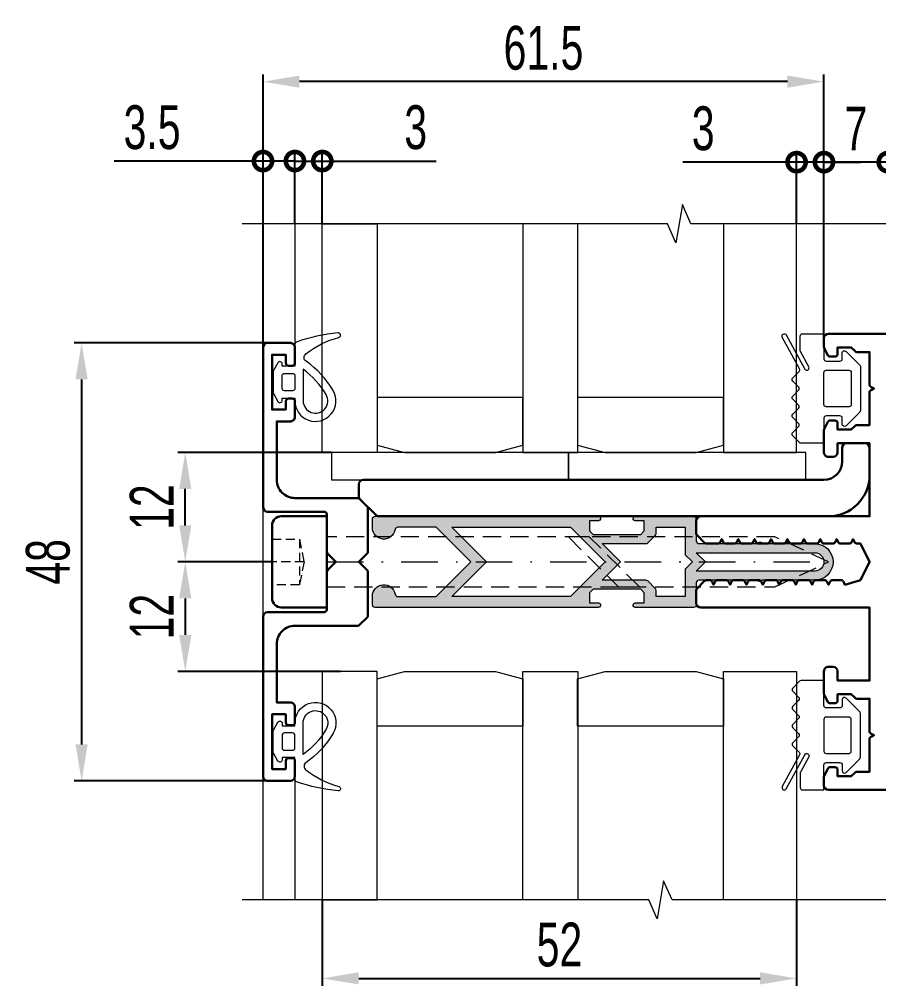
# Model space of a CAD drawing. Extents: x -37 to 8820, y -336 to 478.
# Drawn here: x 8097.7 to 8156.6, y 126.5 to 192.7 of the extents above; entities that cross this region are included whole.
import ezdxf

# ---------------------------------------------------------------- set-up
doc = ezdxf.new("R2010")
doc.units = 0
doc.header["$LTSCALE"] = 5
doc.linetypes.add('DASHDOT', pattern=[1, 0.5, -0.25, 0, -0.25])
doc.linetypes.add('HIDDEN', pattern=[0.375, 0.25, -0.125])
doc.layers.get('0').update_dxf_attribs({"linetype": 'CONTINUOUS', "lineweight": 30})
doc.layers.get('DEFPOINTS').update_dxf_attribs({"linetype": 'CONTINUOUS'})
for name, color, linetype, lineweight in [('1', 6, 'DASHDOT', 13), ('2', 3, 'HIDDEN', 13), ('3', 1, 'CONTINUOUS', 20), ('Dimentions', 5, 'CONTINUOUS', 15), ('Glass', 5, 'CONTINUOUS', 20), ('Зигзаг', 1, 'CONTINUOUS', 15), ('Конструкции', 252, 'CONTINUOUS', 20), ('Подкладки', 1, 'CONTINUOUS', 20), ('Уплотнители', 1, 'CONTINUOUS', 20), ('Штриховка', 1, 'CONTINUOUS', 5)]:
    doc.layers.add(name, color=color, linetype=linetype, lineweight=lineweight)
doc.styles.add('3', font='RUSS.SHX', dxfattribs={"width": 0.7, "height": 3})
doc.dimstyles.new('MX1_6', dxfattribs={"dimtxt": 3, "dimasz": 2.5, "dimexe": 0.5, "dimexo": 0, "dimgap": 0.8, "dimtad": 1, "dimlfac": 1.6, "dimdsep": 46, "dimtxsty": '3', "dimcen": 0, "dimclrd": 256, "dimclre": 256, "dimclrt": 256, "dimaunit": 1, "dimadec": 0, "dimazin": 0, "dimtfac": 1, "dimtmove": 0, "dimatfit": 1, "dimfxl": 1, "dimtvp": 1, "dimtolj": 1, "dimtzin": 0, "dimarcsym": 0})

# ---------------------------------------------------------------- blocks, each defined once
blk = doc.blocks.new('_DotSmall')
at = {"color": 0, "linetype": 'ByBlock', "const_width": 0.5}
blk.add_lwpolyline([(-0.0625, 0, 1), (0.0625, 0, 1)], format="xyb", close=True, dxfattribs=at)
blk = doc.blocks.new('*D107')
at = {"layer": 'DEFPOINTS', "color": 0, "linetype": 'Continuous', "transparency": 16777216}
for p in [(8152.8169749471, 182.8940124885455), (8150.9419749471, 178.6671273067038), (8152.8169749471, 170.8243934652462)]:
    blk.add_point(p, dxfattribs=at)
at = {"layer": 'Dimentions', "linetype": 'Continuous', "lineweight": -2, "transparency": 16777216}
for p, q in [((8150.9419749471, 178.6671273067038), (8150.9419749471, 183.3940124885455)), ((8152.8169749471, 170.8243934652462), (8152.8169749471, 183.3940124885455)), ((8150.9419749471, 182.8940124885455), (8143.1419749471, 182.8940124885455)), ((8152.8169749471, 182.8940124885455), (8150.9419749471, 182.8940124885455)), ((8152.8169749471, 182.8940124885455), (8155.316974947099, 182.8940124885455))]:
    blk.add_line(p, q, dxfattribs=at)
at = {"layer": 'Dimentions', "linetype": 'Continuous', "lineweight": -2, "transparency": 16777216, "xscale": 2.5, "yscale": 2.5, "zscale": 2.5}
blk.add_blockref('_DotSmall', (8150.9419749471, 182.8940124885455), dxfattribs=at)
at = {"layer": 'Dimentions', "linetype": 'Continuous', "lineweight": -2, "transparency": 16777216, "xscale": 2.5, "yscale": 2.5, "zscale": 2.5, "rotation": 180}
blk.add_blockref('_DotSmall', (8152.8169749471, 182.8940124885455), dxfattribs=at)
at = {"layer": 'Dimentions', "linetype": 'Continuous', "transparency": 16777216, "insert": (8144.541974947101, 185.1940124885455), "char_height": 3, "attachment_point": 5, "style": '3'}
blk.add_mtext('\\A1;3', dxfattribs=at)
blk = doc.blocks.new('*D108')
at = {"layer": 'DEFPOINTS', "color": 0, "linetype": 'Continuous', "transparency": 16777216}
for p in [(8114.379474947119, 188.4087161605819), (8152.8169749471, 178.6671273067038), (8114.379474947119, 170.1993934653353)]:
    blk.add_point(p, dxfattribs=at)
at = {"layer": 'Dimentions', "linetype": 'Continuous', "lineweight": -2, "transparency": 16777216}
for p, q in [((8114.379474947119, 170.1993934653353), (8114.379474947119, 188.9087161605819)), ((8152.8169749471, 178.6671273067038), (8152.8169749471, 188.9087161605819)), ((8150.3169749471, 188.4087161605819), (8116.87947494712, 188.4087161605819))]:
    blk.add_line(p, q, dxfattribs=at)
at = {"layer": 'Dimentions', "linetype": 'Continuous', "transparency": 16777216}
for points in [[(8116.87947494712, 188.8253828272485), (8116.87947494712, 187.9920494939152), (8114.379474947119, 188.4087161605819)], [(8150.3169749471, 188.8253828272485), (8150.3169749471, 187.9920494939152), (8152.8169749471, 188.4087161605819)]]:
    blk.add_solid(points, dxfattribs=at)
at = {"layer": 'Dimentions', "linetype": 'Continuous', "transparency": 16777216, "insert": (8133.59822494711, 190.7087161605819), "char_height": 3, "attachment_point": 5, "style": '3'}
blk.add_mtext('\\A1;61.5', dxfattribs=at)
blk = doc.blocks.new('*D109')
at = {"layer": 'DEFPOINTS', "color": 0, "linetype": 'Continuous', "transparency": 16777216}
for p in [(8118.441974947129, 132.3566596237885), (8150.9419749471, 132.3566596237885), (8150.9419749471, 126.9830352051492)]:
    blk.add_point(p, dxfattribs=at)
at = {"layer": 'Dimentions', "linetype": 'Continuous', "lineweight": -2, "transparency": 16777216}
for p, q in [((8118.441974947129, 132.3566596237885), (8118.441974947129, 126.4830352051492)), ((8150.9419749471, 132.3566596237885), (8150.9419749471, 126.4830352051492)), ((8120.941974947129, 126.9830352051492), (8148.4419749471, 126.9830352051492))]:
    blk.add_line(p, q, dxfattribs=at)
at = {"layer": 'Dimentions', "linetype": 'Continuous', "transparency": 16777216}
for points in [[(8120.941974947129, 127.3997018718159), (8120.941974947129, 126.5663685384825), (8118.441974947129, 126.9830352051492)], [(8148.4419749471, 127.3997018718159), (8148.4419749471, 126.5663685384825), (8150.9419749471, 126.9830352051492)]]:
    blk.add_solid(points, dxfattribs=at)
at = {"layer": 'Dimentions', "linetype": 'Continuous', "transparency": 16777216, "insert": (8134.691974947115, 129.2830352051492), "char_height": 3, "attachment_point": 5, "style": '3'}
blk.add_mtext('\\A1;52', dxfattribs=at)
blk = doc.blocks.new('*D110')
at = {"layer": 'DEFPOINTS', "color": 0, "linetype": 'Continuous', "transparency": 16777216}
for p in [(8118.441974947129, 182.9691471207004), (8116.566974947129, 178.6671273067838), (8118.441974947129, 178.6671273067838)]:
    blk.add_point(p, dxfattribs=at)
at = {"layer": 'Dimentions', "linetype": 'Continuous', "lineweight": -2, "transparency": 16777216}
for p, q in [((8116.566974947129, 178.6671273067838), (8116.566974947129, 183.4691471207004)), ((8118.441974947129, 178.6671273067838), (8118.441974947129, 183.4691471207004)), ((8116.566974947129, 182.9691471207004), (8114.066974947128, 182.9691471207004)), ((8116.566974947129, 182.9691471207004), (8118.441974947129, 182.9691471207004)), ((8118.441974947129, 182.9691471207004), (8126.241974947129, 182.9691471207004))]:
    blk.add_line(p, q, dxfattribs=at)
at = {"layer": 'Dimentions', "linetype": 'Continuous', "lineweight": -2, "transparency": 16777216, "xscale": 2.5, "yscale": 2.5, "zscale": 2.5}
blk.add_blockref('_DotSmall', (8116.566974947129, 182.9691471207004), dxfattribs=at)
at = {"layer": 'Dimentions', "linetype": 'Continuous', "lineweight": -2, "transparency": 16777216, "xscale": 2.5, "yscale": 2.5, "zscale": 2.5, "rotation": 180}
blk.add_blockref('_DotSmall', (8118.441974947129, 182.9691471207004), dxfattribs=at)
at = {"layer": 'Dimentions', "linetype": 'Continuous', "transparency": 16777216, "insert": (8124.841974947129, 185.2691471207004), "char_height": 3, "attachment_point": 5, "style": '3'}
blk.add_mtext('\\A1;3', dxfattribs=at)
blk = doc.blocks.new('*D111')
at = {"layer": 'DEFPOINTS', "color": 0, "linetype": 'Continuous', "transparency": 16777216}
for p in [(8152.8169749471, 182.8940124885455), (8152.8169749471, 178.6671273067038), (8157.191974947101, 178.6671273067038)]:
    blk.add_point(p, dxfattribs=at)
at = {"layer": 'Dimentions', "linetype": 'Continuous', "lineweight": -2, "transparency": 16777216}
for p, q in [((8152.8169749471, 178.6671273067038), (8152.8169749471, 183.3940124885455)), ((8157.191974947101, 178.6671273067038), (8157.191974947101, 183.3940124885455)), ((8157.191974947101, 182.8940124885455), (8152.8169749471, 182.8940124885455))]:
    blk.add_line(p, q, dxfattribs=at)
at = {"layer": 'Dimentions', "linetype": 'Continuous', "lineweight": -2, "transparency": 16777216, "xscale": 2.5, "yscale": 2.5, "zscale": 2.5, "rotation": 180}
blk.add_blockref('_DotSmall', (8152.8169749471, 182.8940124885455), dxfattribs=at)
at = {"layer": 'Dimentions', "linetype": 'Continuous', "lineweight": -2, "transparency": 16777216, "xscale": 2.5, "yscale": 2.5, "zscale": 2.5}
blk.add_blockref('_DotSmall', (8157.191974947101, 182.8940124885455), dxfattribs=at)
at = {"layer": 'Dimentions', "linetype": 'Continuous', "transparency": 16777216, "insert": (8155.0044749471, 185.1940124885455), "char_height": 3, "attachment_point": 5, "style": '3'}
blk.add_mtext('\\A1;7', dxfattribs=at)
blk = doc.blocks.new('*D112')
at = {"layer": 'DEFPOINTS', "color": 0, "linetype": 'Continuous', "transparency": 16777216}
for p in [(8114.379474947119, 182.9691471207004), (8116.566974947129, 179.2108699725302), (8114.379474947119, 170.1993934653353)]:
    blk.add_point(p, dxfattribs=at)
at = {"layer": 'Dimentions', "linetype": 'Continuous', "lineweight": -2, "transparency": 16777216}
for p, q in [((8114.379474947119, 170.1993934653353), (8114.379474947119, 183.4691471207004)), ((8116.566974947129, 179.2108699725302), (8116.566974947129, 183.4691471207004)), ((8114.379474947119, 182.9691471207004), (8104.179474947121, 182.9691471207004)), ((8116.566974947129, 182.9691471207004), (8114.379474947119, 182.9691471207004)), ((8116.566974947129, 182.9691471207004), (8119.066974947129, 182.9691471207004))]:
    blk.add_line(p, q, dxfattribs=at)
at = {"layer": 'Dimentions', "linetype": 'Continuous', "lineweight": -2, "transparency": 16777216, "xscale": 2.5, "yscale": 2.5, "zscale": 2.5}
blk.add_blockref('_DotSmall', (8114.379474947119, 182.9691471207004), dxfattribs=at)
at = {"layer": 'Dimentions', "linetype": 'Continuous', "lineweight": -2, "transparency": 16777216, "xscale": 2.5, "yscale": 2.5, "zscale": 2.5, "rotation": 180}
blk.add_blockref('_DotSmall', (8116.566974947129, 182.9691471207004), dxfattribs=at)
at = {"layer": 'Dimentions', "linetype": 'Continuous', "transparency": 16777216, "insert": (8106.779474947119, 185.2691471207004), "char_height": 3, "attachment_point": 5, "style": '3'}
blk.add_mtext('\\A1;3.5', dxfattribs=at)
blk = doc.blocks.new('*D368')
at = {"layer": 'DEFPOINTS', "color": 0, "transparency": 16777216}
for p in [(8109.051898678899, 163.0118934655063), (8119.066974947253, 163.0118934655063), (8115.004474947125, 155.5118934655059)]:
    blk.add_point(p, dxfattribs=at)
at = {"layer": 'Dimentions', "lineweight": -2, "transparency": 16777216}
for p, q in [((8119.066974947253, 163.0118934655063), (8108.5518986789, 163.0118934655063)), ((8109.051898678899, 158.0118934655059), (8109.051898678899, 160.5118934655064)), ((8115.004474947125, 155.5118934655059), (8108.5518986789, 155.5118934655059))]:
    blk.add_line(p, q, dxfattribs=at)
at = {"layer": 'Dimentions', "transparency": 16777216}
for points in [[(8108.635232012233, 160.5118934655064), (8109.468565345567, 160.5118934655064), (8109.051898678899, 163.0118934655063)], [(8108.635232012233, 158.0118934655059), (8109.468565345567, 158.0118934655059), (8109.051898678899, 155.5118934655059)]]:
    blk.add_solid(points, dxfattribs=at)
at = {"layer": 'Dimentions', "transparency": 16777216, "insert": (8106.751898678897, 159.2618934655038), "char_height": 3, "attachment_point": 5, "rotation": 90, "style": '3'}
blk.add_mtext('\\A1;12', dxfattribs=at)
blk = doc.blocks.new('*D369')
at = {"layer": 'DEFPOINTS', "color": 0, "transparency": 16777216}
for p in [(8115.004474947125, 155.5118934655059), (8109.051898678911, 148.0118934655036), (8119.691974947256, 148.0118934655036)]:
    blk.add_point(p, dxfattribs=at)
at = {"layer": 'Dimentions', "lineweight": -2, "transparency": 16777216}
for p, q in [((8115.004474947125, 155.5118934655059), (8108.551898678909, 155.5118934655059)), ((8109.051898678911, 153.0118934655059), (8109.051898678911, 150.5118934655036)), ((8119.691974947256, 148.0118934655036), (8108.551898678909, 148.0118934655036))]:
    blk.add_line(p, q, dxfattribs=at)
at = {"layer": 'Dimentions', "transparency": 16777216}
for points in [[(8108.635232012243, 153.0118934655059), (8109.468565345578, 153.0118934655059), (8109.051898678911, 155.5118934655059)], [(8108.635232012243, 150.5118934655036), (8109.468565345578, 150.5118934655036), (8109.051898678911, 148.0118934655036)]]:
    blk.add_solid(points, dxfattribs=at)
at = {"layer": 'Dimentions', "transparency": 16777216, "insert": (8106.751898678908, 151.7618934655025), "char_height": 3, "attachment_point": 5, "rotation": 90, "style": '3'}
blk.add_mtext('\\A1;12', dxfattribs=at)
blk = doc.blocks.new('*D370')
at = {"layer": 'DEFPOINTS', "color": 0, "transparency": 16777216}
for p in [(8114.691974947124, 170.5118934653358), (8101.9503029186, 140.5118934653149), (8114.691974947124, 140.5118934653149)]:
    blk.add_point(p, dxfattribs=at)
at = {"layer": 'Dimentions', "lineweight": -2, "transparency": 16777216}
for p, q in [((8114.691974947124, 170.5118934653358), (8101.450302918602, 170.5118934653358)), ((8101.9503029186, 168.0118934653358), (8101.9503029186, 143.0118934653149)), ((8114.691974947124, 140.5118934653149), (8101.450302918602, 140.5118934653149))]:
    blk.add_line(p, q, dxfattribs=at)
at = {"layer": 'Dimentions', "transparency": 16777216}
for points in [[(8101.533636251934, 168.0118934653358), (8102.366969585268, 168.0118934653358), (8101.9503029186, 170.5118934653358)], [(8101.533636251934, 143.0118934653149), (8102.366969585268, 143.0118934653149), (8101.9503029186, 140.5118934653149)]]:
    blk.add_solid(points, dxfattribs=at)
at = {"layer": 'Dimentions', "transparency": 16777216, "insert": (8099.6503029186, 155.5118934653231), "char_height": 3, "attachment_point": 5, "rotation": 90, "style": '3'}
blk.add_mtext('\\A1;48', dxfattribs=at)

msp = doc.modelspace()

# ---------------------------------------------------------------- hatches: boundary and pattern name
at = {"layer": 'Штриховка'}
h = msp.add_hatch(color=256, dxfattribs=at)
h.dxf.hatch_style = 1
edge = h.paths.add_edge_path(flags=16)
edge.add_line((8144.6919749471, 155.5118934652466), (8144.066974947099, 156.1368934652466))
edge.add_line((8144.066974947099, 156.1368934652466), (8152.191974947099, 156.1368934652466))
edge.add_arc((8152.191974947099, 155.5118934652466), 0.625, -90, 90, ccw=False)
edge.add_line((8152.191974947099, 154.8868934652466), (8144.066974947099, 154.8868934652466))
edge.add_line((8144.066974947099, 154.8868934652466), (8144.6919749471, 155.5118934652466))
edge = h.paths.add_edge_path(flags=16)
edge.add_line((8143.316974947101, 153.1368934652471), (8141.316974947102, 153.1368934652471))
edge.add_line((8141.316974947102, 153.1368934652471), (8141.316974947102, 153.5610682505228))
edge.add_arc((8141.129474947103, 153.5610682505219), 0.1875, 2.779211e-10, 45.00000000039303)
edge.add_line((8141.262057468573, 153.6936507719954), (8140.748732253848, 154.2069759867197))
edge.add_arc((8140.616149732379, 154.0743934652457), 0.187500000000514, 45.00000000049129, 90.00000000055584)
edge.add_line((8140.616149732375, 154.2618934652466), (8137.625795290658, 154.2618934652466))
edge.add_line((8137.625795290658, 154.2618934652466), (8138.875795290658, 155.5118934652466))
edge.add_line((8138.875795290658, 155.5118934652466), (8137.625795290659, 156.7618934652466))
edge.add_line((8137.625795290659, 156.7618934652466), (8140.616149732375, 156.7618934652466))
edge.add_arc((8140.616149732375, 156.9493934652484), 0.187500000001819, 270, 314.9999999999017)
edge.add_line((8140.748732253848, 156.8168109437745), (8141.262057468573, 157.3301361584983))
edge.add_arc((8141.129474947105, 157.4627186799714), 0.1874999999985847, 314.9999999993122, 359.9999999997221)
edge.add_line((8141.316974947102, 157.4627186799705), (8141.316974947102, 157.8868934652471))
edge.add_line((8141.316974947102, 157.8868934652471), (8143.316974947101, 157.8868934652471))
edge.add_line((8143.316974947101, 157.8868934652471), (8143.316974947101, 156.0030099887637))
edge.add_line((8143.316974947101, 156.0030099887637), (8143.808091470617, 155.5118934652466))
edge.add_line((8143.808091470617, 155.5118934652466), (8143.316974947101, 155.0207769417295))
edge.add_line((8143.316974947101, 155.0207769417295), (8143.316974947101, 153.1368934652471))
h.paths.add_polyline_path([(8127.315135118882, 153.1368934652466), (8129.690135118879, 155.5118934652466), (8127.315135118882, 157.8868934652471), (8135.440135118882, 157.8868934652471), (8137.815135118879, 155.5118934652466), (8135.440135118882, 153.1368934652466)], flags=16)
edge = h.paths.add_edge_path()
edge.add_arc((8139.879474947102, 152.5118934652457), 0.1249999999990905, 179.9999999993747, 269.9999999991662, ccw=False)
edge.add_line((8139.754474947102, 152.5118934652471), (8139.754474947102, 152.5743934652471))
edge.add_arc((8139.879474947102, 152.5743934652475), 0.125, 90.00000000083378, 180.0000000002085, ccw=False)
edge.add_line((8139.879474947099, 152.6993934652466), (8140.5044749471, 152.6993934652466))
edge.add_line((8140.5044749471, 152.6993934652466), (8140.5044749471, 153.3905731216876))
edge.add_line((8140.5044749471, 153.3905731216876), (8140.258154603541, 153.6368934652466))
edge.add_line((8140.258154603541, 153.6368934652466), (8137.000795290658, 153.6368934652466))
edge.add_line((8137.000795290658, 153.6368934652466), (8136.7544749471, 153.3905731216876))
edge.add_line((8136.7544749471, 153.3905731216876), (8136.7544749471, 152.6993934652466))
edge.add_line((8136.7544749471, 152.6993934652466), (8137.379474947101, 152.6993934652466))
edge.add_arc((8137.379474947101, 152.5743934652466), 0.125, 2.085016603814438e-10, 90, ccw=False)
edge.add_line((8137.5044749471, 152.5743934652471), (8137.5044749471, 152.5118934652471))
edge.add_arc((8137.379474947101, 152.5118934652466), 0.125, -90, 2.085016603814438e-10, ccw=False)
edge.add_line((8137.379474947101, 152.3868934652466), (8122.066974947101, 152.3868934652466))
edge.add_arc((8122.066974947101, 152.5743934652466), 0.1875, 179.9999999998611, 270, ccw=False)
edge.add_line((8121.8794749471, 152.5743934652471), (8121.8794749471, 153.1681434652466))
edge.add_arc((8122.660724947101, 153.1681434652471), 0.78125, 9.281799086681701, 180.0000000000334, ccw=False)
edge.add_arc((8123.616791105899, 153.3243934652471), 0.1875000000003091, 189.2817990866712, 270)
edge.add_line((8123.616791105899, 153.1368934652471), (8126.254474947101, 153.1368934652471))
edge.add_line((8126.254474947101, 153.1368934652471), (8128.6294749471, 155.5118934652466))
edge.add_line((8128.6294749471, 155.5118934652466), (8126.254474947101, 157.8868934652471))
edge.add_line((8126.254474947101, 157.8868934652471), (8123.616791105899, 157.8868934652471))
edge.add_arc((8123.616791105899, 157.6993934652471), 0.1875, 90, 170.7182009133288)
edge.add_arc((8122.660724947101, 157.8556434652471), 0.7812499999994682, 180.0000000000334, 350.7182009133183, ccw=False)
edge.add_line((8121.8794749471, 157.8556434652466), (8121.8794749471, 158.4493934652471))
edge.add_arc((8122.066974947101, 158.4493934652466), 0.1875, 90, 179.9999999998611, ccw=False)
edge.add_line((8122.066974947101, 158.6368934652466), (8137.379474947101, 158.6368934652466))
edge.add_arc((8137.379474947101, 158.5118934652466), 0.125, 2.085016603814438e-10, 90, ccw=False)
edge.add_line((8137.5044749471, 158.5118934652471), (8137.5044749471, 158.4493934652471))
edge.add_arc((8137.379474947101, 158.4493934652466), 0.125, -90, 2.085016603814438e-10, ccw=False)
edge.add_line((8137.379474947101, 158.3243934652466), (8136.7544749471, 158.3243934652466))
edge.add_line((8136.7544749471, 158.3243934652466), (8136.7544749471, 157.6332138088066))
edge.add_line((8136.7544749471, 157.6332138088066), (8137.000795290658, 157.3868934652466))
edge.add_line((8137.000795290658, 157.3868934652466), (8140.258154603541, 157.3868934652466))
edge.add_line((8140.258154603541, 157.3868934652466), (8140.5044749471, 157.6332138088053))
edge.add_line((8140.5044749471, 157.6332138088053), (8140.5044749471, 158.3243934652466))
edge.add_line((8140.5044749471, 158.3243934652466), (8139.879474947099, 158.3243934652466))
edge.add_arc((8139.879474947102, 158.4493934652457), 0.1249999999990905, 179.9999999993747, 269.9999999991662, ccw=False)
edge.add_line((8139.754474947102, 158.4493934652471), (8139.754474947102, 158.5118934652471))
edge.add_arc((8139.879474947102, 158.5118934652475), 0.125, 90.00000000083378, 180.0000000002085, ccw=False)
edge.add_line((8139.879474947099, 158.6368934652466), (8143.879474947102, 158.6368934652466))
edge.add_arc((8143.879474947102, 158.4493934652476), 0.1874999999990905, -1.389821591146756e-10, 90, ccw=False)
edge.add_line((8144.066974947099, 158.4493934652471), (8144.066974947099, 156.9493934652471))
edge.add_arc((8144.2544749471, 156.9493934652466), 0.1875, 179.999999999861, 270)
edge.add_line((8144.2544749471, 156.7618934652466), (8148.3169749471, 156.7618934652466))
edge.add_arc((8148.441974947102, 156.7618934652466), 0.125000000001819, 0, 180, ccw=False)
edge.add_line((8148.566974947101, 156.7618934652466), (8152.191974947099, 156.7618934652466))
edge.add_arc((8152.191974947099, 155.5118934652466), 1.25, -90, 90, ccw=False)
edge.add_line((8152.191974947099, 154.2618934652466), (8148.566974947101, 154.2618934652466))
edge.add_arc((8148.441974947102, 154.2618934652466), 0.125, -180, 0, ccw=False)
edge.add_line((8148.3169749471, 154.2618934652466), (8144.2544749471, 154.2618934652466))
edge.add_arc((8144.2544749471, 154.0743934652466), 0.1875, 90, 179.999999999861)
edge.add_line((8144.066974947099, 154.0743934652471), (8144.066974947099, 152.5743934652471))
edge.add_arc((8143.879474947102, 152.5743934652457), 0.187499999998181, -90, 4.16889633925166e-10, ccw=False)
edge.add_line((8143.879474947102, 152.3868934652466), (8139.879474947099, 152.3868934652466))

# ---------------------------------------------------------------- linework, layer by layer
msp.add_lwpolyline([(8163.682103568818, 139.8868934652462), (8153.1294749471, 139.8868934652462, -0.4142135623729827), (8152.8169749471, 140.1993934652462), (8152.8169749471, 140.7801307194656, -0.1164338214658029), (8152.836769848788, 140.8639832686219), (8153.077651221677, 141.3457460144025, -0.2840790438402298), (8153.24535631999, 141.4493934652462), (8153.566974947098, 141.4493934652462, -0.4142135623732223), (8153.754474947099, 141.2618934652471), (8153.754474947099, 140.8243934652462), (8154.6919749471, 140.8243934652462), (8154.949557468572, 141.0819759867179, -0.1989123673795694), (8155.082139990046, 141.1368934652462), (8155.941974947101, 141.1368934652462), (8155.941974947101, 143.3647620923546, -0.2840790438404208), (8156.045622397945, 143.5324671906671), (8156.2544749471, 143.6368934652444), (8156.045622397945, 143.7413197398234, -0.2840790438404208), (8155.941974947101, 143.909024838136), (8155.941974947101, 146.1368934652462), (8155.082139990046, 146.1368934652462, -0.1989123673792317), (8154.949557468572, 146.1918109437745), (8154.6919749471, 146.4493934652462), (8153.754474947099, 146.4493934652462), (8153.754474947099, 146.0118934652462, -0.4142135623734946), (8153.5669749471, 145.8243934652462), (8153.24535631999, 145.8243934652462, -0.2840790438401885), (8153.077651221677, 145.9280409160908), (8152.836769848788, 146.4098036618714, -0.1164338214657406), (8152.8169749471, 146.4936562110267), (8152.8169749471, 148.0118934652462, -0.4142135623731739), (8153.1294749471, 148.3243934652462), (8153.441974947099, 148.3243934652462, -0.4142135623730951), (8153.754474947099, 148.0118934652462), (8153.754474947099, 147.3868934652462), (8155.941974947101, 147.3868934652462), (8155.941974947101, 152.3868934652462), (8144.379474947099, 152.3868934652462, -0.4142135623730951), (8144.066974947099, 152.6993934652462), (8144.066974947099, 153.559228422301, -0.1989123673796377), (8144.121892425628, 153.6918109437736), (8144.637057468571, 154.2069759867179, -0.1989123673796765), (8144.769639990045, 154.2618934652462), (8144.982343574211, 154.2618934652462, -0.2840790438404128), (8145.150048672523, 154.1582460144025), (8145.254474947099, 153.9493934652462), (8145.358901221678, 154.1582460144025, -0.2840790438404123), (8145.526606319991, 154.2618934652462), (8146.107343574209, 154.2618934652462, -0.2840790438404123), (8146.275048672521, 154.1582460144025), (8146.379474947101, 153.9493934652462), (8146.483901221678, 154.1582460144025, -0.2840790438404123), (8146.65160631999, 154.2618934652462), (8147.232343574209, 154.2618934652462, -0.2840790438404123), (8147.400048672521, 154.1582460144025), (8147.504474947099, 153.9493934652462), (8147.608901221678, 154.1582460144025, -0.2840790438404123), (8147.776606319991, 154.2618934652462), (8148.357343574209, 154.2618934652462, -0.2840790438404123), (8148.525048672523, 154.1582460144025), (8148.629474947099, 153.9493934652462), (8148.733901221678, 154.1582460144025, -0.2840790438404123), (8148.901606319991, 154.2618934652462), (8149.482343574209, 154.2618934652462, -0.2840790438404123), (8149.650048672523, 154.1582460144025), (8149.7544749471, 153.9493934652462), (8149.858901221678, 154.1582460144025, -0.2840790438404123), (8150.02660631999, 154.2618934652462), (8150.607343574209, 154.2618934652462, -0.2840790438404123), (8150.775048672521, 154.1582460144025), (8150.8794749471, 153.9493934652462), (8150.983901221678, 154.1582460144025, -0.2840790438404123), (8151.15160631999, 154.2618934652462), (8151.732343574209, 154.2618934652462, -0.2840790438404123), (8151.900048672521, 154.1582460144025), (8152.0044749471, 153.9493934652462), (8152.108901221678, 154.1582460144025, -0.2840790438403665), (8152.276606319992, 154.2618934652462), (8152.857343574209, 154.2618934652462, -0.2840790438404128), (8153.025048672523, 154.1582460144025), (8153.1294749471, 153.9493934652462), (8153.233901221678, 154.1582460144025, -0.2840790438404123), (8153.401606319992, 154.2618934652462), (8153.98234357421, 154.2618934652462, -0.2840790438404123), (8154.150048672521, 154.1582460144025), (8154.2544749471, 153.9493934652462), (8155.316974947099, 154.2618934652462), (8155.941974947101, 155.5118934652462), (8155.316974947099, 156.7618934652462), (8155.089106319991, 156.7618934652462, -0.2840790438404123), (8154.921401221677, 156.8655409160908), (8154.816974947101, 157.0743934652462), (8154.712548672522, 156.8655409160908, -0.2840790438404123), (8154.544843574209, 156.7618934652462), (8153.964106319991, 156.7618934652462, -0.2840790438404123), (8153.796401221677, 156.8655409160899), (8153.691974947099, 157.0743934652462), (8153.587548672522, 156.8655409160908, -0.2840790438404123), (8153.41984357421, 156.7618934652462), (8152.839106319991, 156.7618934652462, -0.2840790438404128), (8152.671401221679, 156.8655409160908), (8152.566974947101, 157.0743934652462), (8152.462548672522, 156.8655409160899, -0.2840790438404123), (8152.294843574209, 156.7618934652462), (8151.714106319991, 156.7618934652462, -0.2840790438404123), (8151.546401221677, 156.8655409160899), (8151.4419749471, 157.0743934652462), (8151.337548672522, 156.8655409160908, -0.2840790438404123), (8151.169843574209, 156.7618934652462), (8150.589106319991, 156.7618934652462, -0.2840790438404123), (8150.421401221677, 156.8655409160908), (8150.3169749471, 157.0743934652462), (8150.212548672522, 156.8655409160899, -0.2840790438404123), (8150.044843574212, 156.7618934652462), (8149.464106319991, 156.7618934652462, -0.2840790438404123), (8149.296401221679, 156.8655409160908), (8149.191974947099, 157.0743934652462), (8149.087548672522, 156.8655409160908, -0.2840790438404123), (8148.91984357421, 156.7618934652462), (8148.339106319991, 156.7618934652462, -0.2840790438404123), (8148.171401221679, 156.8655409160908), (8148.0669749471, 157.0743934652462), (8147.962548672522, 156.8655409160908, -0.2840790438404123), (8147.79484357421, 156.7618934652462), (8147.21410631999, 156.7618934652462, -0.2840790438404123), (8147.046401221677, 156.8655409160908), (8146.9419749471, 157.0743934652462), (8146.837548672522, 156.8655409160908, -0.2840790438404123), (8146.669843574208, 156.7618934652462), (8146.08910631999, 156.7618934652462, -0.2840790438404123), (8145.921401221677, 156.8655409160908), (8145.8169749471, 157.0743934652462), (8145.712548672522, 156.8655409160908, -0.2840790438404123), (8145.54484357421, 156.7618934652462), (8144.769639990045, 156.7618934652462, -0.1989123673796742), (8144.637057468571, 156.8168109437736), (8144.121892425628, 157.3319759867179, -0.1989123673796432), (8144.066974947099, 157.4645585081914), (8144.066974947099, 158.3243934652462, -0.4142135623730951), (8144.379474947099, 158.6368934652462), (8155.941974947101, 158.6368934652462), (8155.941974947101, 163.6368934652462), (8153.754474947099, 163.6368934652462), (8153.754474947099, 163.0118934652462, -0.41421356237312), (8153.441974947099, 162.6993934652462), (8153.1294749471, 162.6993934652462, -0.4142135623731739), (8152.8169749471, 163.0118934652462), (8152.8169749471, 164.5301307194656, -0.1164338214657406), (8152.836769848788, 164.6139832686219), (8153.077651221677, 165.0957460144025, -0.2840790438401885), (8153.24535631999, 165.1993934652462), (8153.5669749471, 165.1993934652462, -0.4142135623734946), (8153.754474947099, 165.0118934652471), (8153.754474947099, 164.5743934652462), (8154.6919749471, 164.5743934652462), (8154.949557468572, 164.8319759867179, -0.1989123673792317), (8155.082139990046, 164.8868934652462), (8155.941974947101, 164.8868934652462), (8155.941974947101, 167.1147620923564, -0.2840790438404208), (8156.045622397945, 167.2824671906699), (8156.2544749471, 167.3868934652489), (8156.045622397945, 167.4913197398252, -0.2840790438404208), (8155.941974947101, 167.6590248381387), (8155.941974947101, 169.8868934652462), (8155.082139990046, 169.8868934652462, -0.1989123673795694), (8154.949557468572, 169.9418109437745), (8154.6919749471, 170.1993934652462), (8153.754474947099, 170.1993934652462), (8153.754474947099, 169.7618934652462, -0.4142135623732223), (8153.566974947098, 169.5743934652462), (8153.24535631999, 169.5743934652462, -0.2840790438402298), (8153.077651221677, 169.6780409160908), (8152.836769848788, 170.1598036618714, -0.1164338214658029), (8152.8169749471, 170.2436562110276), (8152.8169749471, 170.8243934652462, -0.4142135623729827), (8153.1294749471, 171.1368934652462), (8163.682103568818, 171.1368934652462)], format="xyb")
for points in [[(8114.691974947119, 140.5118934653148), (8116.254474947119, 140.5118934653148, 0.4142135623730951), (8116.56697494712, 140.8243934653149), (8116.56697494712, 141.8868934653139, 0.414213562372984), (8116.379474947128, 142.0743934653148), (8116.129474947122, 142.0743934653148, 0.4142135623735113), (8115.941974947119, 141.8868934653139), (8115.941974947119, 141.3243934653144), (8115.00447494712, 141.3243934653144), (8115.00447494712, 145.0743934653144), (8115.941974947119, 145.0743934653144), (8115.941974947119, 144.5118934653144, 0.4142135623730118), (8116.129474947122, 144.3243934653148), (8116.379474947128, 144.3243934653148, 0.4142135623730953), (8116.56697494712, 144.5118934653144), (8116.56697494712, 145.5743934653148, 0.4142135623730951), (8116.254474947119, 145.8868934653148), (8115.31697494712, 145.8868934653148), (8115.31697494712, 149.8868934653249, -0.4142135623731159), (8116.56697494712, 151.1368934653249), (8120.864309904183, 151.136893465324, 0.1989123673797478), (8120.996892425656, 151.1918109438522), (8121.512057468601, 151.7069759867966, 0.1989123673796656), (8121.566974947128, 151.8395585082692), (8121.566974947119, 154.8092284223796, 0.1989123673795422), (8121.512057468601, 154.9418109438522), (8120.94197494712, 155.5118934653239), (8121.51205746859, 156.081975986782, 0.1989123673826232), (8121.566974947119, 156.2145585082555), (8121.566974947119, 159.1842284223796, 0.198912367379344), (8121.51205746859, 159.3168109438522), (8120.996892425649, 159.8319759867979, 0.1989123673798858), (8120.864309904176, 159.8868934653262), (8116.56697494712, 159.8868934653248, -0.41421356237312), (8115.31697494712, 161.1368934653248), (8115.31697494712, 165.1368934653349), (8116.254474947119, 165.1368934653349, 0.4142135623730951), (8116.56697494712, 165.4493934653349), (8116.56697494712, 166.5118934653353, 0.414213562373095), (8116.379474947128, 166.6993934653349), (8116.129474947122, 166.6993934653349, 0.4142135623730951), (8115.941974947119, 166.5118934653353), (8115.941974947119, 165.9493934653358), (8115.00447494712, 165.9493934653358), (8115.00447494712, 169.6993934653358), (8115.941974947119, 169.6993934653358), (8115.941974947119, 169.1368934653358, 0.4142135623737332), (8116.129474947122, 168.9493934653353), (8116.379474947128, 168.9493934653353, 0.4142135623730951), (8116.56697494712, 169.1368934653358), (8116.56697494712, 170.1993934653353, 0.4142135623730951), (8116.254474947119, 170.5118934653353), (8114.691974947119, 170.5118934653353, 0.4142135623730951), (8114.379474947119, 170.1993934653353), (8114.379474947119, 159.2618934653353, 0.4142135623730951), (8114.691974947119, 158.9493934653353), (8118.566974947126, 158.9493934653353, -0.4142135623731228), (8118.75447494712, 158.7618934653358), (8118.75447494712, 156.2145585082564, 0.1989123673825247), (8118.809392425658, 156.081975986782), (8119.37947494712, 155.5118934653249), (8118.809392425648, 154.9418109438532, 0.198912367379658), (8118.75447494712, 154.809228422381), (8118.75447494712, 152.2618934653144, -0.4142135623731784), (8118.566974947126, 152.0743934653149), (8114.691974947119, 152.0743934653149, 0.4142135623730951), (8114.379474947119, 151.7618934653149), (8114.379474947119, 140.8243934653149, 0.4142135623730951)], [(8122.321416685343, 158.6368934652471), (8153.129474947101, 158.6368934652471, 0.4142135623730951), (8155.941974947102, 161.4493934652471), (8155.941974947102, 163.3243934652471, 0.4142135623730951), (8155.629474947103, 163.6368934652471), (8154.379474947102, 163.6368934652471, 0.4142135623730951), (8154.066974947102, 163.3243934652471), (8154.066974947102, 162.3868934652471, -0.4142135623730951), (8152.816974947102, 161.1368934652471), (8121.254474947102, 161.1368934652471, 0.4142135623730951), (8120.941974947102, 160.8243934652471), (8120.941974947102, 160.016335203489, 0.198912367379658), (8121.033504077979, 159.7953643343683), (8122.10044581622, 158.7284225961264, 0.198912367379658)]]:
    msp.add_lwpolyline(points, format="xyb", close=True)
at = {"ltscale": 5}
msp.add_lwpolyline([(8115.62947494712, 158.6368934652612), (8118.75447494712, 158.6368934652612), (8118.75447494712, 152.3868934652612), (8115.62947494712, 152.3868934652612, -0.4142135623730951), (8115.00447494712, 153.0118934652612), (8115.00447494712, 158.0118934652612, -0.4142135623730951)], format="xyb", close=True, dxfattribs=at)
at = {"layer": '1'}
msp.add_line((8118.75447494712, 155.5118934653249), (8153.129474946711, 155.5118934653249), dxfattribs=at)
at = {"layer": '2', "linetype": 'HIDDEN', "ltscale": 0.5}
msp.add_line((8117.19197494712, 155.5118934652612), (8115.00447494712, 155.5118934652612), dxfattribs=at)
for points in [[(8115.00447494712, 157.0743934652612), (8116.879474947117, 157.0743934652612), (8116.879474947117, 153.9493934652612), (8115.00447494712, 153.9493934652612)], [(8116.879474947117, 157.0743934652612), (8117.19197494712, 155.5118934652612), (8116.879474947117, 153.9493934652612)]]:
    msp.add_lwpolyline(points, dxfattribs=at)
at = {"layer": '2'}
for points in [[(8118.75447494712, 153.7931434655049), (8149.443603677497, 153.793143465514), (8153.129474947119, 155.5118934655159), (8149.443603677493, 157.2306434655149), (8118.75447494712, 157.2306434655049)], [(8135.307737815114, 157.2306434652448), (8138.745237815113, 153.7931434652448), (8140.17752948178, 153.7931434652448), (8136.74002948178, 157.2306434652448)]]:
    msp.add_lwpolyline(points, close=True, dxfattribs=at)
at = {"layer": '3'}
for points in [[(8119.520295271261, 171.1986297593705, 0.0585143583531297), (8116.672194005435, 170.5742679210436, 0.319802287733537), (8116.566974947357, 170.4265861501073), (8116.566974947357, 168.9181434654549), (8115.69197494736, 168.9181434654549), (8115.69197494736, 169.0743934654549, 0.7673269879788985), (8115.40040847802, 169.1525184654549), (8115.087908478018, 168.6112525880901, 0.1316524975874052), (8115.06697494736, 168.5331275880901), (8115.06697494736, 167.1156593428202, 0.1316524975873894), (8115.087908478018, 167.0375343428202), (8115.40040847802, 166.4962684654549, 0.76732698797897), (8115.69197494736, 166.5743934654549), (8115.69197494736, 166.7306434654549), (8116.566974947357, 166.7306434654549), (8116.566974947357, 166.5431434654545, 1.306311664177896), (8119.187848467102, 167.2518244711193, 0.1106676869688297), (8117.327572412371, 169.2542857343676, -0.5052067880048502), (8117.310754398342, 169.7571048006136, -0.102409735857285), (8119.575955201772, 170.8921613833092, 0.9223452092980485)], [(8116.566974947357, 168.2618934654554), (8116.566974947357, 167.3868934654558, -0.4142135623730951), (8116.410724947355, 167.2306434654558), (8115.848224947361, 167.2306434654558, -0.4142135623730951), (8115.69197494736, 167.3868934654558), (8115.69197494736, 168.2618934654554, -0.4142135623730951), (8115.848224947361, 168.4181434654554), (8116.410724947355, 168.4181434654554, -0.4142135623730951)], [(8117.129474947361, 166.5431434654554, 1.306311664178032), (8118.701999059204, 166.9683520688534, 0.1041185713647442), (8117.129474947361, 168.7056480985959)], [(8119.520295271261, 139.8251571711569, -0.0585143583531297), (8116.672194005435, 140.4495190094847, -0.319802287733537), (8116.566974947357, 140.5972007804209), (8116.566974947357, 142.1056434650734), (8115.69197494736, 142.1056434650734), (8115.69197494736, 141.949393465072, -0.7673269879788985), (8115.40040847802, 141.871268465072), (8115.087908478018, 142.4125343424373, -0.1316524975874052), (8115.06697494736, 142.4906593424373), (8115.06697494736, 143.9081275877072, -0.1316524975873894), (8115.087908478018, 143.9862525877072), (8115.40040847802, 144.527518465072, -0.76732698797897), (8115.69197494736, 144.449393465072), (8115.69197494736, 144.293143465072), (8116.566974947357, 144.293143465072), (8116.566974947357, 144.4806434650729, -1.306311664177896), (8119.187848467102, 143.771962459409, -0.1106676869688297), (8117.327572412371, 141.7695011961607, 0.5052067880048502), (8117.310754398342, 141.2666821299146, 0.102409735857285), (8119.575955201772, 140.131625547219, -0.9223452092980485)], [(8117.129474947352, 144.4806434650729, -1.306311664178032), (8118.701999059204, 144.055434861674, -0.1041185713647442), (8117.129474947352, 142.3181388319324)], [(8116.566974947357, 142.7618934650729), (8116.566974947357, 143.6368934650725, 0.4142135623730951), (8116.410724947355, 143.7931434650725), (8115.848224947361, 143.7931434650725, 0.4142135623730951), (8115.69197494736, 143.6368934650725), (8115.69197494736, 142.7618934650729, 0.4142135623730951), (8115.848224947361, 142.6056434650729), (8116.410724947355, 142.6056434650729, 0.4142135623730951)]]:
    msp.add_lwpolyline(points, format="xyb", close=True, dxfattribs=at)
at = {"layer": 'Glass'}
for points in [[(8122.19197494713, 178.6671273067038), (8122.19197494713, 163.0119712872276), (8118.441974947129, 163.0119712872276), (8118.441974947129, 178.6671273067038)], [(8132.191974947092, 178.6671273067038), (8132.191974946961, 163.0118934652184), (8135.941974946987, 163.0118934652184), (8135.941974947121, 178.6671273067038)], [(8145.941974947126, 178.6671273067038), (8145.941974946962, 163.0119712872204), (8150.941974946961, 163.0119712872204), (8150.941974947125, 178.6671273067038)], [(8145.941974947126, 178.6671273067038), (8145.941974946962, 163.0119712872204), (8150.941974946961, 163.0119712872204), (8150.941974947125, 178.6671273067038)], [(8132.191974947017, 163.5143538005716), (8132.191974947017, 166.7619490647632), (8122.190793638628, 166.7619490647869), (8122.190793638628, 163.5143538005961), (8124.066974947151, 163.0119490647905), (8130.316974947019, 163.0119490647632)], [(8145.941974947026, 163.5143538004552), (8145.941974947026, 166.7619490646459), (8135.940793638637, 166.7619490646705), (8135.940793638637, 163.5143538004788), (8137.81697494716, 163.0119490646732), (8144.066974947028, 163.0119490646459)], [(8122.19197494713, 132.3566596237885), (8122.19197494713, 148.0118156432647), (8118.441974947129, 148.0118156432647), (8118.441974947129, 132.3566596237885)], [(8132.191974947017, 147.5094331299208), (8132.191974947017, 144.2618378657291), (8122.190793638628, 144.2618378657055), (8122.190793638628, 147.5094331298962), (8124.066974947151, 148.0118378657018), (8130.316974947019, 148.0118378657291)], [(8132.191974947092, 132.3566596237885), (8132.191974946961, 148.0118934652739), (8135.941974946987, 148.0118934652739), (8135.941974947121, 132.3566596237885)], [(8145.941974947026, 147.5094331300372), (8145.941974947026, 144.2618378658464), (8135.940793638637, 144.2618378658219), (8135.940793638637, 147.5094331300136), (8137.81697494716, 148.0118378658192), (8144.066974947028, 148.0118378658465)], [(8145.941974947126, 132.3566596237885), (8145.941974946962, 148.011815643272), (8150.941974946961, 148.011815643272), (8150.941974947125, 132.3566596237885)], [(8145.941974947126, 132.3566596237885), (8145.941974946962, 148.011815643272), (8150.941974946961, 148.011815643272), (8150.941974947125, 132.3566596237885)]]:
    msp.add_lwpolyline(points, close=True, dxfattribs=at)
at = {"layer": 'Зигзаг'}
for points in [[(8165, 178.6671273067038), (8143.695043040395, 178.6671273067038), (8143.114193069601, 179.9850237378844), (8142.678555591505, 177.3723239051189), (8142.0960586443, 178.6671273067038), (8112.941974947119, 178.6671273067038)], [(8165, 132.3566596237885), (8142.40966153441, 132.3566596237885), (8141.828811563613, 133.6745560549691), (8141.39317408552, 131.0618562222041), (8140.810677138313, 132.3566596237885), (8112.941974947119, 132.3566596237885)]]:
    msp.add_lwpolyline(points, dxfattribs=at)
at = {"layer": 'Конструкции'}
for points in [[(8114.379474947119, 132.3566596238686), (8114.379474947119, 178.6671273067838)], [(8116.566974947337, 178.6671273067838), (8116.566974947357, 170.3252943426139)], [(8116.566974947357, 140.9985097928017), (8116.566974947357, 132.3566596238686)]]:
    msp.add_lwpolyline(points, dxfattribs=at)
at = {"layer": 'Подкладки'}
for points in [[(8135.3169749471, 163.0118934652184), (8119.0669749471, 163.0118934652184), (8119.0669749471, 161.1368934651971), (8135.3169749471, 161.1368934651971)], [(8151.566974947099, 163.0118934652184), (8135.3169749471, 163.0118934652184), (8135.3169749471, 161.1368934651971), (8151.566974947099, 161.1368934651971)], [(8127.315135118882, 153.1368934652466), (8129.690135118879, 155.5118934652466), (8127.315135118882, 157.8868934652471), (8135.440135118882, 157.8868934652471), (8137.815135118879, 155.5118934652466), (8135.440135118882, 153.1368934652466)]]:
    msp.add_lwpolyline(points, close=True, dxfattribs=at)
for points in [[(8139.879474947099, 152.3868934652466, -0.4142135623730951), (8139.754474947102, 152.5118934652471), (8139.754474947102, 152.5743934652471, -0.4142135623730951), (8139.879474947099, 152.6993934652466), (8140.5044749471, 152.6993934652466), (8140.5044749471, 153.3905731216876), (8140.258154603541, 153.6368934652466), (8137.000795290658, 153.6368934652466), (8136.7544749471, 153.3905731216876), (8136.7544749471, 152.6993934652466), (8137.379474947101, 152.6993934652466, -0.4142135623730951), (8137.5044749471, 152.5743934652471), (8137.5044749471, 152.5118934652471, -0.4142135623730938), (8137.379474947101, 152.3868934652466), (8122.066974947101, 152.3868934652466, -0.414213562373109), (8121.8794749471, 152.5743934652471), (8121.8794749471, 153.1681434652466, -0.92211282507608), (8123.431746042905, 153.2941515297632, 0.3675231814696249), (8123.616791105899, 153.1368934652471), (8126.254474947101, 153.1368934652471), (8128.6294749471, 155.5118934652466), (8126.254474947101, 157.8868934652471), (8123.616791105899, 157.8868934652471, 0.3675231814696249), (8123.431746042905, 157.729635400731, -0.9221128250760802), (8121.8794749471, 157.8556434652466), (8121.8794749471, 158.4493934652471, -0.4142135623731088), (8122.066974947101, 158.6368934652466), (8137.379474947101, 158.6368934652466, -0.4142135623730938), (8137.5044749471, 158.5118934652471), (8137.5044749471, 158.4493934652471, -0.4142135623730951), (8137.379474947101, 158.3243934652466), (8136.7544749471, 158.3243934652466), (8136.7544749471, 157.6332138088066), (8137.000795290658, 157.3868934652466), (8140.258154603541, 157.3868934652466), (8140.5044749471, 157.6332138088053), (8140.5044749471, 158.3243934652466), (8139.879474947099, 158.3243934652466, -0.4142135623730951), (8139.754474947102, 158.4493934652471), (8139.754474947102, 158.5118934652471, -0.4142135623730951), (8139.879474947099, 158.6368934652466), (8143.879474947102, 158.6368934652466, -0.4142135623731229), (8144.066974947099, 158.4493934652471), (8144.066974947099, 156.9493934652471, 0.414213562373109), (8144.2544749471, 156.7618934652466), (8148.3169749471, 156.7618934652466, -0.9999999999999998), (8148.566974947101, 156.7618934652466), (8152.191974947099, 156.7618934652466, -0.9999999999999998), (8152.191974947099, 154.2618934652466), (8148.566974947101, 154.2618934652466, -0.9999999999999998), (8148.3169749471, 154.2618934652466), (8144.2544749471, 154.2618934652466, 0.4142135623731088), (8144.066974947099, 154.0743934652471), (8144.066974947099, 152.5743934652471, -0.4142135623729286), (8143.879474947102, 152.3868934652466)], [(8143.316974947101, 153.1368934652471), (8141.316974947102, 153.1368934652471), (8141.316974947102, 153.5610682505228, 0.1989123673797773), (8141.262057468573, 153.6936507719954), (8140.748732253848, 154.2069759867197, 0.1989123673795419), (8140.616149732375, 154.2618934652466), (8137.625795290658, 154.2618934652466), (8138.875795290658, 155.5118934652466), (8137.625795290659, 156.7618934652466), (8140.616149732375, 156.7618934652466, 0.1989123673795421), (8140.748732253848, 156.8168109437745), (8141.262057468573, 157.3301361584983, 0.1989123673797839), (8141.316974947102, 157.4627186799705), (8141.316974947102, 157.8868934652471), (8143.316974947101, 157.8868934652471), (8143.316974947101, 156.0030099887637), (8143.808091470617, 155.5118934652466), (8143.316974947101, 155.0207769417295)], [(8144.6919749471, 155.5118934652466), (8144.066974947099, 156.1368934652466), (8152.191974947099, 156.1368934652466, -0.9999999999999998), (8152.191974947099, 154.8868934652466), (8144.066974947099, 154.8868934652466), (8144.6919749471, 155.5118934652466)]]:
    msp.add_lwpolyline(points, format="xyb", close=True, dxfattribs=at)
at = {"layer": 'Уплотнители'}
for points in [[(8151.777836385893, 168.8676524647324), (8151.210884233922, 169.9127022362975, -0.1249127075951274), (8151.191974947101, 169.98721123578), (8151.191974947101, 170.9806434652498, -0.4142135623730951), (8151.348224947099, 171.1368934652498), (8152.8169749471, 171.1368934652498), (8152.8169749471, 169.4181434652498, 0.4142135623730951), (8152.9732249471, 169.2618934652498), (8153.910724947101, 169.2618934652498, 0.4142135623730951), (8154.066974947101, 169.4181434652498), (8154.066974947101, 169.8243934652498, -0.6685866648355308), (8154.333834953421, 169.9347541874369), (8155.27133495342, 168.9951365510985, -0.1986191920077108), (8155.316974947099, 168.8847758289114), (8155.316974947099, 165.8890111015882, -0.1986191920077108), (8155.27133495342, 165.7786503794011), (8154.333834953421, 164.8390327430627, -0.6685866648355308), (8154.066974947101, 164.9493934652498), (8154.066974947101, 165.3556434652498, 0.4142135623730951), (8153.910724947101, 165.5118934652498), (8152.9732249471, 165.5118934652498, 0.4142135623730951), (8152.8169749471, 165.3556434652498), (8152.8169749471, 163.6368934652498), (8151.256695816206, 163.6368934652498, -0.1989123673352296), (8151.146210381662, 163.6826580306704), (8150.677460381485, 164.1514080306895, -0.4142135619067498), (8150.677460381308, 164.3723788996342), (8151.081489512716, 164.7764080325039, 0.4142135619062114), (8151.081489512892, 164.9973789014486), (8150.677460381485, 165.4014080325039, -0.4142135619112548), (8150.677460381313, 165.6223789014505), (8151.081489512732, 166.0264080325039, 0.4142135618642613), (8151.081489512923, 166.2473789014327), (8150.677460381634, 166.6514080325039, -0.4142135623019411), (8150.677460381606, 166.8723789015978), (8151.081489512289, 167.2764080306895, 0.4142135630358024), (8151.081489512039, 167.4973789000603), (8150.677460381659, 167.9014080283612, -0.4142135623730951), (8150.677460381659, 168.1223788974819), (8151.109501041386, 168.5544195591626, 0.3320760628224876), (8151.136356319751, 168.7394139929558), (8149.960884233923, 170.9061344657668, -0.9999999999999749), (8150.235565660278, 171.0551524647328), (8151.503154959538, 168.7186344657668, 0.9999999999999705)], [(8154.6919749471, 168.4806434652498), (8154.6919749471, 166.2931434652498, -0.4142135623730951), (8154.5357249471, 166.1368934652498), (8152.9732249471, 166.1368934652498, -0.4142135623730951), (8152.8169749471, 166.2931434652498), (8152.8169749471, 168.4806434652498, -0.4142135623730951), (8152.9732249471, 168.6368934652498), (8154.5357249471, 168.6368934652498, -0.4142135623730951)], [(8151.777836385893, 142.1561344657682), (8151.210884233922, 141.1110846942031, 0.1249127075951274), (8151.191974947101, 141.0365756947205), (8151.191974947101, 140.0431434652507, 0.4142135623730951), (8151.348224947099, 139.8868934652507), (8152.8169749471, 139.8868934652507), (8152.8169749471, 141.6056434652507, -0.4142135623730951), (8152.9732249471, 141.7618934652507), (8153.910724947101, 141.7618934652507, -0.4142135623730951), (8154.066974947101, 141.6056434652507), (8154.066974947101, 141.1993934652507, 0.6685866648355308), (8154.333834953421, 141.0890327430636), (8155.27133495342, 142.028650379402, 0.1986191920077108), (8155.316974947099, 142.1390111015892), (8155.316974947099, 145.1347758289123, 0.1986191920077108), (8155.27133495342, 145.2451365510994), (8154.333834953421, 146.1847541874378, 0.6685866648355308), (8154.066974947101, 146.0743934652507), (8154.066974947101, 145.6681434652507, -0.4142135623730951), (8153.910724947101, 145.5118934652507), (8152.9732249471, 145.5118934652507, -0.4142135623730951), (8152.8169749471, 145.6681434652507), (8152.8169749471, 147.3868934652507), (8151.256695816206, 147.3868934652507, 0.1989123673352296), (8151.146210381662, 147.3411288998302), (8150.677460381485, 146.8723788998111, 0.4142135619067498), (8150.677460381308, 146.6514080308663), (8151.081489512716, 146.2473788979966, -0.4142135619062114), (8151.081489512892, 146.0264080290519), (8150.677460381485, 145.6223788979967, 0.4142135619112548), (8150.677460381313, 145.4014080290501), (8151.081489512732, 144.9973788979966, -0.4142135618642613), (8151.081489512923, 144.7764080290678), (8150.677460381634, 144.3723788979967, 0.4142135623019411), (8150.677460381606, 144.1514080289028), (8151.081489512289, 143.7473788998111, -0.4142135630358024), (8151.081489512039, 143.5264080304403), (8150.677460381659, 143.1223789021394, 0.4142135623730951), (8150.677460381659, 142.9014080330187), (8151.109501041386, 142.4693673713379, -0.3320760628224876), (8151.136356319751, 142.2843729375447), (8149.960884233923, 140.1176524647337, 0.9999999999999749), (8150.235565660278, 139.9686344657677), (8151.503154959538, 142.3051524647337, -0.9999999999999705)], [(8154.6919749471, 142.5431434652507), (8154.6919749471, 144.7306434652507, 0.4142135623730951), (8154.5357249471, 144.8868934652507), (8152.9732249471, 144.8868934652507, 0.4142135623730951), (8152.8169749471, 144.7306434652507), (8152.8169749471, 142.5431434652507, 0.4142135623730951), (8152.9732249471, 142.3868934652507), (8154.5357249471, 142.3868934652507, 0.4142135623730951)]]:
    msp.add_lwpolyline(points, format="xyb", close=True, dxfattribs=at)

# ---------------------------------------------------------------- dimensions: what is measured, and where the dimension line sits
at = {"layer": 'Dimentions', "linetype": 'Continuous'}
for base, p1, p2, picture, middle in [((8114.379474947119, 188.4087161605819), (8152.8169749471, 178.6671273067038), (8114.379474947119, 170.1993934653353), '*D108', (8133.59822494711, 190.7087161605819)), ((8150.9419749471, 126.9830352051492), (8118.441974947129, 132.3566596237885), (8150.9419749471, 132.3566596237885), '*D109', (8134.691974947115, 129.2830352051492))]:
    dim = msp.add_linear_dim(base=base, p1=p1, p2=p2, dimstyle='MX1_6', dxfattribs=at)
    dim.commit()
    dim.dimension.update_dxf_attribs({"geometry": picture, "text_midpoint": middle})
for base, p1, p2, override, picture, middle in [((8114.379474947119, 182.9691471207004), (8116.566974947129, 179.2108699725302), (8114.379474947119, 170.1993934653353), {"dimdec": 1, "dimblk1": 'DotSmall', "dimblk2": 'DotSmall', "dimsah": 1}, '*D112', (8106.779474947119, 185.2691471207004)), ((8118.441974947129, 182.9691471207004), (8116.566974947129, 178.6671273067838), (8118.441974947129, 178.6671273067838), {"dimdec": 0, "dimblk1": 'DotSmall', "dimblk2": 'DotSmall', "dimsah": 1}, '*D110', (8124.841974947129, 185.2691471207004)), ((8152.8169749471, 182.8940124885455), (8157.191974947101, 178.6671273067038), (8152.8169749471, 178.6671273067038), {"dimdec": 0, "dimblk1": 'DotSmall', "dimblk2": 'DotSmall', "dimsah": 1}, '*D111', (8155.0044749471, 185.1940124885455))]:
    dim = msp.add_linear_dim(base=base, p1=p1, p2=p2, dimstyle='MX1_6', override=override, dxfattribs=at)
    dim.commit()
    dim.dimension.update_dxf_attribs({"geometry": picture, "text_midpoint": middle})
dim = msp.add_linear_dim(base=(8152.8169749471, 182.8940124885455), p1=(8150.9419749471, 178.6671273067038), p2=(8152.8169749471, 170.8243934652462), dimstyle='MX1_6', override={"dimdec": 0, "dimblk1": 'DotSmall', "dimblk2": 'DotSmall', "dimsah": 1}, dxfattribs=at)
dim.commit()
dim.dimension.update_dxf_attribs({"geometry": '*D107', "text_midpoint": (8144.541974947101, 182.8940124885455), "dimtype": 160})
at = {"layer": 'Dimentions'}
for base, p1, p2, angle, picture, middle in [((8101.9503029186, 140.5118934653149), (8114.691974947119, 170.5118934653358), (8114.691974947119, 140.5118934653148), 90, '*D370', (8099.6503029186, 155.5118934653231)), ((8109.051898678899, 163.0118934655063), (8115.004474947122, 155.5118934655058), (8119.06697494725, 163.0118934655063), 90, '*D368', (8106.751898678897, 159.2618934655038)), ((8109.051898678911, 148.0118934655036), (8115.004474947122, 155.5118934655058), (8119.691974947253, 148.0118934655036), 270, '*D369', (8106.751898678908, 151.7618934655025))]:
    dim = msp.add_linear_dim(base=base, p1=p1, p2=p2, angle=angle, dimstyle='MX1_6', dxfattribs=at)
    dim.commit()
    dim.dimension.update_dxf_attribs({"geometry": picture, "text_midpoint": middle})

doc.saveas('drawing.dxf')
